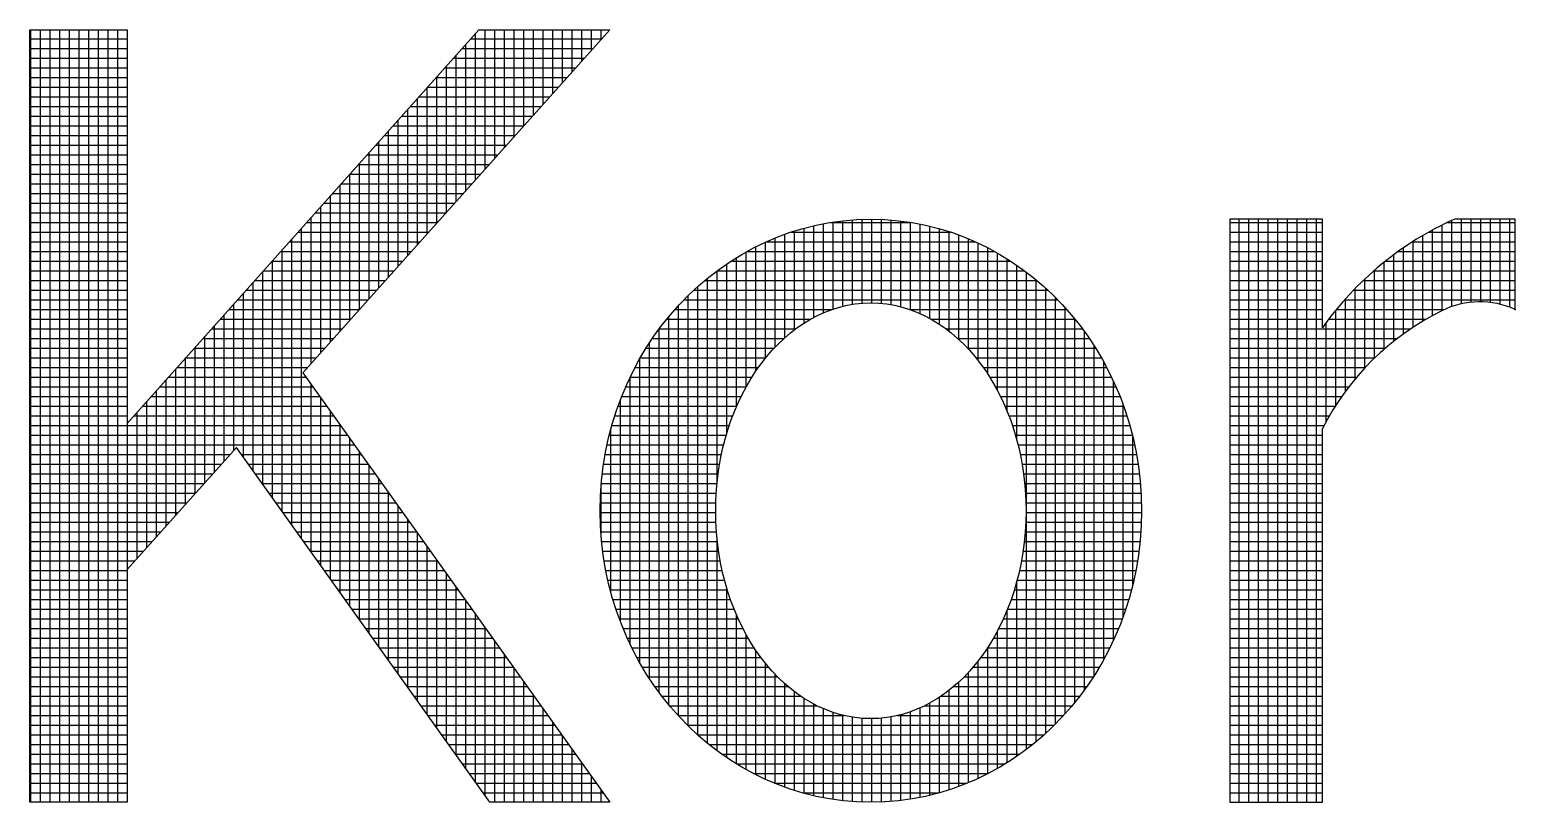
# Model space of a CAD drawing. Header units: inches. Extents: x 1131 to 1972, y 12 to 606.
# Drawn here: x 1835.673 to 1838.342, y 112.378 to 113.765 of the extents above; entities that cross this region are included whole.
import ezdxf

# ---------------------------------------------------------------- set-up
doc = ezdxf.new("R2010")
doc.units = ezdxf.units.IN
doc.header["$MEASUREMENT"] = 0
doc.layers.add('BG ÇÑ±¹Áö¿ª³\xad¹æ±â¼úÁÖ½ÄÈ¸»ç CI', color=7, linetype='Continuous')

msp = doc.modelspace()

# ---------------------------------------------------------------- linework, layer by layer
at = {"layer": 'BG ÇÑ±¹Áö¿ª³\xad¹æ±â¼úÁÖ½ÄÈ¸»ç CI', "color": 7, "linetype": 'Continuous', "lineweight": 25}
for p, q in [((1835.6729, 113.7652), (1835.8479, 113.7652)), ((1835.6729, 112.3777), (1835.6729, 113.7652)), ((1835.6751, 112.3777), (1835.6751, 113.7652)), ((1835.6924, 112.3777), (1835.6924, 113.7652)), ((1835.7098, 112.3777), (1835.7098, 113.7652)), ((1835.7272, 112.3777), (1835.7272, 113.7652)), ((1835.7445, 112.3777), (1835.7445, 113.7652)), ((1835.7619, 112.3777), (1835.7619, 113.7652)), ((1835.7793, 112.3777), (1835.7793, 113.7652)), ((1835.7966, 112.3777), (1835.7966, 113.7652)), ((1835.814, 112.3777), (1835.814, 113.7652)), ((1835.8313, 112.3777), (1835.8313, 113.7652)), ((1835.8479, 113.7652), (1835.8479, 113.0583)), ((1835.8479, 113.0583), (1836.4799, 113.7652)), ((1836.7148, 113.7652), (1836.1637, 113.1488)), ((1836.4738, 113.4957), (1836.4738, 113.7584)), ((1836.4799, 113.7652), (1836.7148, 113.7652)), ((1836.4912, 113.5152), (1836.4912, 113.7652)), ((1836.5086, 113.5346), (1836.5086, 113.7652)), ((1836.5259, 113.554), (1836.5259, 113.7652)), ((1836.5433, 113.5734), (1836.5433, 113.7652)), ((1836.5607, 113.5929), (1836.5607, 113.7652)), ((1836.578, 113.6123), (1836.578, 113.7652)), ((1836.5954, 113.6317), (1836.5954, 113.7652)), ((1836.6127, 113.6511), (1836.6127, 113.7652)), ((1836.6301, 113.6705), (1836.6301, 113.7652)), ((1836.6475, 113.69), (1836.6475, 113.7652)), ((1836.6648, 113.7094), (1836.6648, 113.7652)), ((1836.6822, 113.7288), (1836.6822, 113.7652)), ((1836.6996, 113.7482), (1836.6996, 113.7652)), ((1835.6729, 113.749), (1835.8479, 113.749)), ((1835.6729, 113.7316), (1835.8479, 113.7316)), ((1836.4499, 113.7316), (1836.6847, 113.7316)), ((1836.4565, 113.4763), (1836.4565, 113.739)), ((1836.4654, 113.749), (1836.7002, 113.749)), ((1835.6729, 113.7143), (1835.8479, 113.7143)), ((1835.6729, 113.6969), (1835.8479, 113.6969)), ((1836.4188, 113.6969), (1836.6537, 113.6969)), ((1836.4217, 113.4375), (1836.4217, 113.7002)), ((1836.4343, 113.7143), (1836.6692, 113.7143)), ((1836.4391, 113.4569), (1836.4391, 113.7196)), ((1835.6729, 113.6795), (1835.8479, 113.6795)), ((1836.4033, 113.6795), (1836.6381, 113.6795)), ((1836.4044, 113.418), (1836.4044, 113.6807)), ((1835.6729, 113.6622), (1835.8479, 113.6622)), ((1835.6729, 113.6448), (1835.8479, 113.6448)), ((1836.3722, 113.6448), (1836.6071, 113.6448)), ((1836.387, 113.3986), (1836.387, 113.6613)), ((1836.3878, 113.6622), (1836.6226, 113.6622)), ((1835.6729, 113.6274), (1835.8479, 113.6274)), ((1836.3523, 113.3598), (1836.3523, 113.6225)), ((1836.3567, 113.6274), (1836.5916, 113.6274)), ((1836.3696, 113.3792), (1836.3696, 113.6419)), ((1835.6729, 113.6101), (1835.8479, 113.6101)), ((1835.6729, 113.5927), (1835.8479, 113.5927)), ((1836.3257, 113.5927), (1836.5605, 113.5927)), ((1836.3349, 113.3404), (1836.3349, 113.603)), ((1836.3412, 113.6101), (1836.576, 113.6101)), ((1835.6729, 113.5753), (1835.8479, 113.5753)), ((1836.3002, 113.3015), (1836.3002, 113.5642)), ((1836.3102, 113.5753), (1836.545, 113.5753)), ((1836.3176, 113.3209), (1836.3176, 113.5836)), ((1835.6729, 113.558), (1835.8479, 113.558)), ((1835.6729, 113.5406), (1835.8479, 113.5406)), ((1836.2791, 113.5406), (1836.5139, 113.5406)), ((1836.2828, 113.2821), (1836.2828, 113.5448)), ((1836.2946, 113.558), (1836.5295, 113.558)), ((1835.6729, 113.5232), (1835.8479, 113.5232)), ((1836.2636, 113.5232), (1836.4984, 113.5232)), ((1836.2655, 113.2627), (1836.2655, 113.5253)), ((1835.6729, 113.5059), (1835.8479, 113.5059)), ((1835.6729, 113.4885), (1835.8479, 113.4885)), ((1836.2307, 113.2238), (1836.2307, 113.4865)), ((1836.2325, 113.4885), (1836.4674, 113.4885)), ((1836.2481, 113.5059), (1836.4829, 113.5059)), ((1836.2481, 113.2432), (1836.2481, 113.5059)), ((1835.6729, 113.4712), (1835.8479, 113.4712)), ((1836.2134, 113.2044), (1836.2134, 113.4671)), ((1836.217, 113.4712), (1836.4518, 113.4712)), ((1835.6729, 113.4538), (1835.8479, 113.4538)), ((1835.6729, 113.4364), (1835.8479, 113.4364)), ((1836.186, 113.4364), (1836.4208, 113.4364)), ((1836.196, 113.185), (1836.196, 113.4477)), ((1836.2015, 113.4538), (1836.4363, 113.4538)), ((1835.6729, 113.4191), (1835.8479, 113.4191)), ((1836.1613, 112.8511), (1836.1613, 113.4088)), ((1836.1704, 113.4191), (1836.4053, 113.4191)), ((1836.1786, 113.1656), (1836.1786, 113.4282)), ((1837.0469, 113.2263), (1837.0469, 113.4036)), ((1837.0642, 113.2384), (1837.0642, 113.4088)), ((1837.0816, 113.2485), (1837.0816, 113.4131)), ((1837.099, 113.2569), (1837.099, 113.4168)), ((1837.1117, 113.4191), (1837.2563, 113.4191)), ((1837.1163, 113.2635), (1837.1163, 113.4198)), ((1837.1337, 113.2685), (1837.1337, 113.4221)), ((1837.151, 113.272), (1837.151, 113.4237)), ((1837.1684, 113.2741), (1837.1684, 113.4246)), ((1837.1858, 113.2747), (1837.1858, 113.4249)), ((1837.2031, 113.2738), (1837.2031, 113.4245)), ((1837.2205, 113.2714), (1837.2205, 113.4234)), ((1837.2379, 113.2676), (1837.2379, 113.4217)), ((1837.2552, 113.2623), (1837.2552, 113.4192)), ((1837.2726, 113.2553), (1837.2726, 113.4161)), ((1837.29, 113.2466), (1837.29, 113.4123)), ((1837.3073, 113.2361), (1837.3073, 113.4078)), ((1837.3247, 113.2236), (1837.3247, 113.4025)), ((1837.8289, 113.4252), (1837.8289, 112.3777)), ((1837.9954, 113.4252), (1837.8289, 113.4252)), ((1837.8289, 113.4191), (1837.9954, 113.4191)), ((1837.8456, 112.3777), (1837.8456, 113.4252)), ((1837.863, 112.3777), (1837.863, 113.4252)), ((1837.8804, 112.3777), (1837.8804, 113.4252)), ((1837.8977, 112.3777), (1837.8977, 113.4252)), ((1837.9151, 112.3777), (1837.9151, 113.4252)), ((1837.9324, 112.3777), (1837.9324, 113.4252)), ((1837.9498, 112.3777), (1837.9498, 113.4252)), ((1837.9672, 112.3777), (1837.9672, 113.4252)), ((1837.9845, 112.3777), (1837.9845, 113.4252)), ((1837.9954, 113.23), (1837.9954, 113.4252)), ((1838.1929, 113.2517), (1838.1929, 113.4054)), ((1838.2103, 113.2607), (1838.2103, 113.4144)), ((1838.2199, 113.4191), (1838.3418, 113.4191)), ((1838.2276, 113.2679), (1838.2276, 113.4226)), ((1838.3418, 113.4252), (1838.2333, 113.4252)), ((1838.245, 113.2728), (1838.245, 113.4252)), ((1838.2624, 113.2756), (1838.2624, 113.4252)), ((1838.2797, 113.2764), (1838.2797, 113.4252)), ((1838.2971, 113.2753), (1838.2971, 113.4252)), ((1838.3145, 113.2721), (1838.3145, 113.4252)), ((1838.3318, 113.2668), (1838.3318, 113.4252)), ((1838.3418, 113.2627), (1838.3418, 113.4252)), ((1835.6729, 113.4017), (1835.8479, 113.4017)), ((1835.6729, 113.3843), (1835.8479, 113.3843)), ((1836.1394, 113.3843), (1836.3742, 113.3843)), ((1836.1439, 112.8754), (1836.1439, 113.3894)), ((1836.1549, 113.4017), (1836.3898, 113.4017)), ((1836.9948, 113.1754), (1836.9948, 113.3836)), ((1836.9963, 113.3843), (1837.3717, 113.3843)), ((1837.0121, 113.1952), (1837.0121, 113.3911)), ((1837.0295, 113.2121), (1837.0295, 113.3978)), ((1837.0409, 113.4017), (1837.3271, 113.4017)), ((1837.3421, 113.2088), (1837.3421, 113.3965)), ((1837.3594, 113.1915), (1837.3594, 113.3896)), ((1837.3768, 113.171), (1837.3768, 113.382)), ((1837.8289, 113.4017), (1837.9954, 113.4017)), ((1837.8289, 113.3843), (1837.9954, 113.3843)), ((1838.1571, 113.3843), (1838.3418, 113.3843)), ((1838.1582, 113.2309), (1838.1582, 113.385)), ((1838.1756, 113.2418), (1838.1756, 113.3956)), ((1838.1862, 113.4017), (1838.3418, 113.4017)), ((1835.6729, 113.367), (1835.8479, 113.367)), ((1835.6729, 113.3496), (1835.8479, 113.3496)), ((1836.1083, 113.3496), (1836.3432, 113.3496)), ((1836.1092, 112.9239), (1836.1092, 113.3505)), ((1836.1239, 113.367), (1836.3587, 113.367)), ((1836.1265, 112.8997), (1836.1265, 113.37)), ((1836.9327, 113.3496), (1837.4353, 113.3496)), ((1836.9427, 113.0882), (1836.9427, 113.3559)), ((1836.96, 113.1236), (1836.96, 113.3661)), ((1836.9616, 113.367), (1837.4064, 113.367)), ((1836.9774, 113.1519), (1836.9774, 113.3753)), ((1837.3942, 113.1466), (1837.3942, 113.3735)), ((1837.4115, 113.117), (1837.4115, 113.3641)), ((1837.4289, 113.0797), (1837.4289, 113.3537)), ((1837.8289, 113.367), (1837.9954, 113.367)), ((1837.8289, 113.3496), (1837.9954, 113.3496)), ((1838.1083, 113.3496), (1838.3418, 113.3496)), ((1838.1235, 113.2057), (1838.1235, 113.3612)), ((1838.1313, 113.367), (1838.3418, 113.367)), ((1838.1408, 113.2189), (1838.1408, 113.3736)), ((1835.6729, 113.3322), (1835.8479, 113.3322)), ((1836.0918, 112.9482), (1836.0918, 113.3311)), ((1836.0928, 113.3322), (1836.3277, 113.3322)), ((1836.9077, 113.3322), (1837.4603, 113.3322)), ((1836.9079, 112.9531), (1836.9079, 113.3324)), ((1836.9253, 113.0404), (1836.9253, 113.3447)), ((1837.4462, 113.0279), (1837.4462, 113.3423)), ((1837.4636, 112.4728), (1837.4636, 113.3297)), ((1837.8289, 113.3322), (1837.9954, 113.3322)), ((1838.0875, 113.3322), (1838.3418, 113.3322)), ((1838.0887, 113.1752), (1838.0887, 113.3333)), ((1838.1061, 113.1912), (1838.1061, 113.3478)), ((1835.6729, 113.3149), (1835.8479, 113.3149)), ((1835.6729, 113.2975), (1835.8479, 113.2975)), ((1836.0618, 113.2975), (1836.2966, 113.2975)), ((1836.0744, 112.9725), (1836.0744, 113.3117)), ((1836.0773, 113.3149), (1836.3121, 113.3149)), ((1836.866, 113.2975), (1837.502, 113.2975)), ((1836.8732, 112.4985), (1836.8732, 113.3041)), ((1836.8857, 113.3149), (1837.4823, 113.3149)), ((1836.8906, 112.4837), (1836.8906, 113.3189)), ((1837.481, 112.4866), (1837.481, 113.316)), ((1837.4983, 112.5017), (1837.4983, 113.3009)), ((1837.8289, 113.3149), (1837.9954, 113.3149)), ((1837.8289, 113.2975), (1837.9954, 113.2975)), ((1838.0511, 113.2975), (1838.3418, 113.2975)), ((1838.054, 113.1378), (1838.054, 113.3005)), ((1838.0685, 113.3149), (1838.3418, 113.3149)), ((1838.0714, 113.1575), (1838.0714, 113.3176)), ((1835.6729, 113.2801), (1835.8479, 113.2801)), ((1836.0397, 113.0102), (1836.0397, 113.2728)), ((1836.0462, 113.2801), (1836.2811, 113.2801)), ((1836.0571, 112.9968), (1836.0571, 113.2923)), ((1836.8385, 112.5327), (1836.8385, 113.2699)), ((1836.8482, 113.2801), (1837.5198, 113.2801)), ((1836.8559, 112.5148), (1836.8559, 113.2878)), ((1837.5157, 112.5183), (1837.5157, 113.2843)), ((1837.8289, 113.2801), (1837.9954, 113.2801)), ((1838.0351, 113.2801), (1838.3418, 113.2801)), ((1838.0366, 113.1157), (1838.0366, 113.2819)), ((1835.6729, 113.2628), (1835.8479, 113.2628)), ((1835.6729, 113.2454), (1835.8479, 113.2454)), ((1836.0152, 113.2454), (1836.25, 113.2454)), ((1836.0224, 112.9907), (1836.0224, 113.2534)), ((1836.0307, 113.2628), (1836.2656, 113.2628)), ((1836.8174, 113.2454), (1837.0759, 113.2454)), ((1836.8211, 112.5526), (1836.8211, 113.25)), ((1836.8321, 113.2628), (1837.1142, 113.2628)), ((1837.2538, 113.2628), (1837.5359, 113.2628)), ((1837.2922, 113.2454), (1837.5506, 113.2454)), ((1837.5331, 112.5366), (1837.5331, 113.266)), ((1837.5504, 112.5569), (1837.5504, 113.2457)), ((1837.8289, 113.2628), (1837.9954, 113.2628)), ((1837.8289, 113.2454), (1837.9954, 113.2454)), ((1838.0067, 113.2454), (1838.1816, 113.2454)), ((1838.0193, 113.0905), (1838.0193, 113.2615)), ((1838.0203, 113.2628), (1838.2146, 113.2628)), ((1835.6729, 113.228), (1835.8479, 113.228)), ((1835.9997, 113.228), (1836.2345, 113.228)), ((1836.005, 112.9713), (1836.005, 113.234)), ((1836.8038, 112.5747), (1836.8038, 113.2279)), ((1836.8039, 113.228), (1837.0491, 113.228)), ((1837.3189, 113.228), (1837.5641, 113.228)), ((1837.5678, 112.5796), (1837.5678, 113.223)), ((1837.8289, 113.228), (1838.1539, 113.228)), ((1838.0019, 113.0613), (1838.0019, 113.239)), ((1835.6729, 113.2107), (1835.8479, 113.2107)), ((1835.6729, 113.1933), (1835.8479, 113.1933)), ((1835.9686, 113.1933), (1836.2035, 113.1933)), ((1835.9703, 112.9325), (1835.9703, 113.1952)), ((1835.9841, 113.2107), (1836.219, 113.2107)), ((1835.9876, 112.9519), (1835.9876, 113.2146)), ((1836.7802, 113.1933), (1837.0103, 113.1933)), ((1836.7864, 112.5996), (1836.7864, 113.203)), ((1836.7916, 113.2107), (1837.028, 113.2107)), ((1837.34, 113.2107), (1837.5764, 113.2107)), ((1837.3577, 113.1933), (1837.5878, 113.1933)), ((1837.5852, 112.6051), (1837.5852, 113.1975)), ((1837.8289, 113.2107), (1838.1298, 113.2107)), ((1837.8289, 113.1933), (1838.1085, 113.1933)), ((1835.6729, 113.176), (1835.8479, 113.176)), ((1835.9529, 112.9131), (1835.9529, 113.1757)), ((1835.9531, 113.176), (1836.1879, 113.176)), ((1836.769, 112.6281), (1836.769, 113.1745)), ((1836.7698, 113.176), (1836.9952, 113.176)), ((1837.3728, 113.176), (1837.5982, 113.176)), ((1837.6025, 112.6344), (1837.6025, 113.1682)), ((1837.8289, 113.176), (1838.0895, 113.176)), ((1835.6729, 113.1586), (1835.8479, 113.1586)), ((1835.6729, 113.1412), (1835.8479, 113.1412)), ((1835.9182, 112.8742), (1835.9182, 113.1369)), ((1835.922, 113.1412), (1836.1691, 113.1412)), ((1835.9355, 112.8936), (1835.9355, 113.1563)), ((1835.9376, 113.1586), (1836.1724, 113.1586)), ((1836.1637, 113.1488), (1836.7148, 112.3777)), ((1836.7516, 113.1412), (1836.9704, 113.1412)), ((1836.7517, 112.6613), (1836.7517, 113.1413)), ((1836.7603, 113.1586), (1836.982, 113.1586)), ((1837.386, 113.1586), (1837.6077, 113.1586)), ((1837.3976, 113.1412), (1837.6164, 113.1412)), ((1837.8289, 113.1586), (1838.0724, 113.1586)), ((1837.8289, 113.1412), (1838.0569, 113.1412)), ((1835.6729, 113.1239), (1835.8479, 113.1239)), ((1835.9008, 112.8548), (1835.9008, 113.1175)), ((1835.9065, 113.1239), (1836.1815, 113.1239)), ((1836.1786, 112.8268), (1836.1786, 113.1279)), ((1836.7437, 113.1239), (1836.9602, 113.1239)), ((1837.4078, 113.1239), (1837.6243, 113.1239)), ((1837.6199, 112.6688), (1837.6199, 113.1338)), ((1837.8289, 113.1239), (1838.0428, 113.1239)), ((1835.6729, 113.1065), (1835.8479, 113.1065)), ((1835.6729, 113.0891), (1835.8479, 113.0891)), ((1835.8755, 113.0891), (1836.2063, 113.0891)), ((1835.8834, 112.8354), (1835.8834, 113.098)), ((1835.891, 113.1065), (1836.1939, 113.1065)), ((1836.196, 112.8025), (1836.196, 113.1036)), ((1836.7299, 113.0891), (1836.9431, 113.0891)), ((1836.7343, 112.7016), (1836.7343, 113.101)), ((1836.7365, 113.1065), (1836.9511, 113.1065)), ((1837.4169, 113.1065), (1837.6315, 113.1065)), ((1837.4249, 113.0891), (1837.6381, 113.0891)), ((1837.6373, 112.7112), (1837.6373, 113.0914)), ((1837.8289, 113.1065), (1838.03, 113.1065)), ((1837.8289, 113.0891), (1838.0184, 113.0891)), ((1835.6729, 113.0718), (1835.8479, 113.0718)), ((1835.8487, 112.7965), (1835.8487, 113.0592)), ((1835.8599, 113.0718), (1836.2187, 113.0718)), ((1835.8661, 112.8159), (1835.8661, 113.0786)), ((1836.2134, 112.7782), (1836.2134, 113.0793)), ((1836.724, 113.0718), (1836.936, 113.0718)), ((1837.432, 113.0718), (1837.644, 113.0718)), ((1837.8289, 113.0718), (1838.0078, 113.0718)), ((1835.6729, 113.0544), (1836.2311, 113.0544)), ((1835.6729, 113.037), (1836.2435, 113.037)), ((1836.2307, 112.7539), (1836.2307, 113.055)), ((1836.2481, 112.7296), (1836.2481, 113.0307)), ((1836.7142, 113.037), (1836.9243, 113.037)), ((1836.7169, 112.7549), (1836.7169, 113.0477)), ((1836.7188, 113.0544), (1836.9298, 113.0544)), ((1837.4382, 113.0544), (1837.6492, 113.0544)), ((1837.4437, 113.037), (1837.6538, 113.037)), ((1837.6546, 112.7687), (1837.6546, 113.0338)), ((1837.8289, 113.0544), (1837.9982, 113.0544)), ((1837.8289, 113.037), (1837.9954, 113.037)), ((1837.9954, 112.3777), (1837.9954, 113.0491)), ((1835.6729, 113.0197), (1836.256, 113.0197)), ((1835.6729, 113.0023), (1836.0327, 113.0023)), ((1836.0441, 113.015), (1835.8479, 112.7956)), ((1836.4996, 112.3777), (1836.0441, 113.015)), ((1836.0532, 113.0023), (1836.2684, 113.0023)), ((1836.2655, 112.7053), (1836.2655, 113.0064)), ((1836.7067, 113.0023), (1836.9156, 113.0023)), ((1836.7101, 113.0197), (1836.9196, 113.0197)), ((1837.4484, 113.0197), (1837.6579, 113.0197)), ((1837.4524, 113.0023), (1837.6613, 113.0023)), ((1837.8289, 113.0197), (1837.9954, 113.0197)), ((1837.8289, 113.0023), (1837.9954, 113.0023)), ((1835.6729, 112.9849), (1836.0172, 112.9849)), ((1836.0656, 112.9849), (1836.2808, 112.9849)), ((1836.2828, 112.681), (1836.2828, 112.9821)), ((1836.7038, 112.9849), (1836.9123, 112.9849)), ((1837.4557, 112.9849), (1837.6642, 112.9849)), ((1837.8289, 112.9849), (1837.9954, 112.9849)), ((1835.6729, 112.9676), (1836.0016, 112.9676)), ((1835.6729, 112.9502), (1835.9861, 112.9502)), ((1836.078, 112.9676), (1836.2932, 112.9676)), ((1836.0904, 112.9502), (1836.3056, 112.9502)), ((1836.3002, 112.6567), (1836.3002, 112.9578)), ((1836.6996, 112.8535), (1836.6996, 112.9491)), ((1836.6997, 112.9502), (1836.9076, 112.9502)), ((1836.7015, 112.9676), (1836.9097, 112.9676)), ((1837.4583, 112.9676), (1837.6666, 112.9676)), ((1837.4604, 112.9502), (1837.6683, 112.9502)), ((1837.8289, 112.9676), (1837.9954, 112.9676)), ((1837.8289, 112.9502), (1837.9954, 112.9502)), ((1835.6729, 112.9329), (1835.9706, 112.9329)), ((1836.1028, 112.9329), (1836.318, 112.9329)), ((1836.3176, 112.6324), (1836.3176, 112.9335)), ((1836.6984, 112.9329), (1836.9062, 112.9329)), ((1837.4618, 112.9329), (1837.6696, 112.9329)), ((1837.8289, 112.9329), (1837.9954, 112.9329)), ((1835.6729, 112.9155), (1835.9551, 112.9155)), ((1835.6729, 112.8981), (1835.9395, 112.8981)), ((1836.1152, 112.9155), (1836.3304, 112.9155)), ((1836.1276, 112.8981), (1836.3428, 112.8981)), ((1836.3349, 112.6081), (1836.3349, 112.9092)), ((1836.6975, 112.8981), (1836.9053, 112.8981)), ((1836.6977, 112.9155), (1836.9054, 112.9155)), ((1837.4626, 112.9155), (1837.6703, 112.9155)), ((1837.4627, 112.8981), (1837.6705, 112.8981)), ((1837.8289, 112.9155), (1837.9954, 112.9155)), ((1837.8289, 112.8981), (1837.9954, 112.8981)), ((1835.6729, 112.8808), (1835.924, 112.8808)), ((1836.14, 112.8808), (1836.3552, 112.8808)), ((1836.3523, 112.5838), (1836.3523, 112.8849)), ((1836.6979, 112.8808), (1836.9057, 112.8808)), ((1837.4623, 112.8808), (1837.6701, 112.8808)), ((1837.8289, 112.8808), (1837.9954, 112.8808)), ((1835.6729, 112.8634), (1835.9085, 112.8634)), ((1835.6729, 112.846), (1835.893, 112.846)), ((1836.1525, 112.8634), (1836.3677, 112.8634)), ((1836.1649, 112.846), (1836.3801, 112.846)), ((1836.3696, 112.5595), (1836.3696, 112.8606)), ((1836.6988, 112.8634), (1836.9067, 112.8634)), ((1836.7003, 112.846), (1836.9083, 112.846)), ((1836.9079, 112.4702), (1836.9079, 112.8495)), ((1837.4597, 112.846), (1837.6677, 112.846)), ((1837.4613, 112.8634), (1837.6692, 112.8634)), ((1837.8289, 112.8634), (1837.9954, 112.8634)), ((1837.8289, 112.846), (1837.9954, 112.846)), ((1835.6729, 112.8287), (1835.8775, 112.8287)), ((1836.1773, 112.8287), (1836.3925, 112.8287)), ((1836.387, 112.5352), (1836.387, 112.8363)), ((1836.7022, 112.8287), (1836.9106, 112.8287)), ((1837.4574, 112.8287), (1837.6658, 112.8287)), ((1837.8289, 112.8287), (1837.9954, 112.8287)), ((1835.6729, 112.8113), (1835.8619, 112.8113)), ((1835.6729, 112.7939), (1835.8479, 112.7939)), ((1835.8479, 112.7956), (1835.8479, 112.3777)), ((1836.1897, 112.8113), (1836.4049, 112.8113)), ((1836.2021, 112.7939), (1836.4173, 112.7939)), ((1836.4044, 112.5109), (1836.4044, 112.812)), ((1836.7048, 112.8113), (1836.9135, 112.8113)), ((1836.7079, 112.7939), (1836.917, 112.7939)), ((1837.451, 112.7939), (1837.6601, 112.7939)), ((1837.4545, 112.8113), (1837.6632, 112.8113)), ((1837.8289, 112.8113), (1837.9954, 112.8113)), ((1837.8289, 112.7939), (1837.9954, 112.7939)), ((1835.6729, 112.7766), (1835.8479, 112.7766)), ((1836.2145, 112.7766), (1836.4297, 112.7766)), ((1836.4217, 112.4866), (1836.4217, 112.7877)), ((1836.4391, 112.4623), (1836.4391, 112.7634)), ((1836.7115, 112.7766), (1836.9213, 112.7766)), ((1836.9253, 112.4579), (1836.9253, 112.7622)), ((1837.4462, 112.4603), (1837.4462, 112.7747)), ((1837.4467, 112.7766), (1837.6565, 112.7766)), ((1837.8289, 112.7766), (1837.9954, 112.7766)), ((1835.6729, 112.7592), (1835.8479, 112.7592)), ((1835.6729, 112.7418), (1835.8479, 112.7418)), ((1836.2269, 112.7592), (1836.4421, 112.7592)), ((1836.2393, 112.7418), (1836.4545, 112.7418)), ((1836.4565, 112.438), (1836.4565, 112.7391)), ((1836.7158, 112.7592), (1836.9262, 112.7592)), ((1836.7206, 112.7418), (1836.9319, 112.7418)), ((1837.4361, 112.7418), (1837.6474, 112.7418)), ((1837.4418, 112.7592), (1837.6522, 112.7592)), ((1837.8289, 112.7592), (1837.9954, 112.7592)), ((1837.8289, 112.7418), (1837.9954, 112.7418)), ((1835.6729, 112.7245), (1835.8479, 112.7245)), ((1836.2517, 112.7245), (1836.4669, 112.7245)), ((1836.4738, 112.4137), (1836.4738, 112.7148)), ((1836.7261, 112.7245), (1836.9385, 112.7245)), ((1836.9427, 112.4467), (1836.9427, 112.7144)), ((1837.4289, 112.4489), (1837.4289, 112.7229)), ((1837.4295, 112.7245), (1837.6419, 112.7245)), ((1837.8289, 112.7245), (1837.9954, 112.7245)), ((1835.6729, 112.7071), (1835.8479, 112.7071)), ((1835.6729, 112.6897), (1835.8479, 112.6897)), ((1836.2642, 112.7071), (1836.4794, 112.7071)), ((1836.2766, 112.6897), (1836.4918, 112.6897)), ((1836.4912, 112.3894), (1836.4912, 112.6905)), ((1836.7322, 112.7071), (1836.9459, 112.7071)), ((1836.739, 112.6897), (1836.9543, 112.6897)), ((1837.4115, 112.4385), (1837.4115, 112.6856)), ((1837.4137, 112.6897), (1837.629, 112.6897)), ((1837.4221, 112.7071), (1837.6358, 112.7071)), ((1837.8289, 112.7071), (1837.9954, 112.7071)), ((1837.8289, 112.6897), (1837.9954, 112.6897)), ((1835.6729, 112.6724), (1835.8479, 112.6724)), ((1836.289, 112.6724), (1836.5042, 112.6724)), ((1836.5086, 112.3777), (1836.5086, 112.6662)), ((1836.7465, 112.6724), (1836.9638, 112.6724)), ((1836.96, 112.4365), (1836.96, 112.679)), ((1837.3942, 112.4291), (1837.3942, 112.656)), ((1837.4042, 112.6724), (1837.6215, 112.6724)), ((1837.8289, 112.6724), (1837.9954, 112.6724)), ((1835.6729, 112.655), (1835.8479, 112.655)), ((1835.6729, 112.6377), (1835.8479, 112.6377)), ((1836.3014, 112.655), (1836.5166, 112.655)), ((1836.3138, 112.6377), (1836.529, 112.6377)), ((1836.5259, 112.3777), (1836.5259, 112.6419)), ((1836.7547, 112.655), (1836.9745, 112.655)), ((1836.7637, 112.6377), (1836.9866, 112.6377)), ((1836.9774, 112.4273), (1836.9774, 112.6506)), ((1837.3768, 112.4206), (1837.3768, 112.6316)), ((1837.3814, 112.6377), (1837.6043, 112.6377)), ((1837.3935, 112.655), (1837.6133, 112.655)), ((1837.8289, 112.655), (1837.9954, 112.655)), ((1837.8289, 112.6377), (1837.9954, 112.6377)), ((1835.6729, 112.6203), (1835.8479, 112.6203)), ((1835.6729, 112.6029), (1835.8479, 112.6029)), ((1836.3262, 112.6203), (1836.5414, 112.6203)), ((1836.3386, 112.6029), (1836.5538, 112.6029)), ((1836.5433, 112.3777), (1836.5433, 112.6177)), ((1836.7735, 112.6203), (1837.0005, 112.6203)), ((1836.7843, 112.6029), (1837.0164, 112.6029)), ((1836.9948, 112.419), (1836.9948, 112.6271)), ((1837.0121, 112.4115), (1837.0121, 112.6073)), ((1837.3516, 112.6029), (1837.5837, 112.6029)), ((1837.3594, 112.4129), (1837.3594, 112.6111)), ((1837.3675, 112.6203), (1837.5945, 112.6203)), ((1837.8289, 112.6203), (1837.9954, 112.6203)), ((1837.8289, 112.6029), (1837.9954, 112.6029)), ((1835.6729, 112.5856), (1835.8479, 112.5856)), ((1836.351, 112.5856), (1836.5662, 112.5856)), ((1836.5607, 112.3777), (1836.5607, 112.5934)), ((1836.7959, 112.5856), (1837.0352, 112.5856)), ((1837.0295, 112.4048), (1837.0295, 112.5905)), ((1837.0469, 112.399), (1837.0469, 112.5762)), ((1837.3247, 112.4001), (1837.3247, 112.579)), ((1837.3328, 112.5856), (1837.5721, 112.5856)), ((1837.3421, 112.4061), (1837.3421, 112.5937)), ((1837.8289, 112.5856), (1837.9954, 112.5856)), ((1835.6729, 112.5682), (1835.8479, 112.5682)), ((1835.6729, 112.5508), (1835.8479, 112.5508)), ((1836.3634, 112.5682), (1836.5786, 112.5682)), ((1836.3759, 112.5508), (1836.591, 112.5508)), ((1836.578, 112.3777), (1836.578, 112.5691)), ((1836.8087, 112.5682), (1837.0581, 112.5682)), ((1836.8226, 112.5508), (1837.0879, 112.5508)), ((1837.0642, 112.3938), (1837.0642, 112.5642)), ((1837.0816, 112.3895), (1837.0816, 112.554)), ((1837.2801, 112.5508), (1837.5454, 112.5508)), ((1837.29, 112.3903), (1837.29, 112.556)), ((1837.3073, 112.3948), (1837.3073, 112.5665)), ((1837.3099, 112.5682), (1837.5593, 112.5682)), ((1837.8289, 112.5682), (1837.9954, 112.5682)), ((1837.8289, 112.5508), (1837.9954, 112.5508)), ((1835.6729, 112.5335), (1835.8479, 112.5335)), ((1836.3883, 112.5335), (1836.6035, 112.5335)), ((1836.5954, 112.3777), (1836.5954, 112.5448)), ((1836.8378, 112.5335), (1837.1362, 112.5335)), ((1837.099, 112.3858), (1837.099, 112.5457)), ((1837.1163, 112.3828), (1837.1163, 112.5391)), ((1837.1337, 112.3805), (1837.1337, 112.5341)), ((1837.151, 112.3789), (1837.151, 112.5305)), ((1837.1684, 112.378), (1837.1684, 112.5285)), ((1837.1858, 112.3777), (1837.1858, 112.5279)), ((1837.2031, 112.3781), (1837.2031, 112.5288)), ((1837.2205, 112.3792), (1837.2205, 112.5311)), ((1837.2318, 112.5335), (1837.5302, 112.5335)), ((1837.2379, 112.3809), (1837.2379, 112.535)), ((1837.2552, 112.3834), (1837.2552, 112.5403)), ((1837.2726, 112.3865), (1837.2726, 112.5473)), ((1837.8289, 112.5335), (1837.9954, 112.5335)), ((1835.6729, 112.5161), (1835.8479, 112.5161)), ((1835.6729, 112.4987), (1835.8479, 112.4987)), ((1836.4007, 112.5161), (1836.6159, 112.5161)), ((1836.4131, 112.4987), (1836.6283, 112.4987)), ((1836.6127, 112.3777), (1836.6127, 112.5205)), ((1836.6301, 112.3777), (1836.6301, 112.4962)), ((1836.8545, 112.5161), (1837.5135, 112.5161)), ((1836.8729, 112.4987), (1837.4951, 112.4987)), ((1837.8289, 112.5161), (1837.9954, 112.5161)), ((1837.8289, 112.4987), (1837.9954, 112.4987)), ((1835.6729, 112.4814), (1835.8479, 112.4814)), ((1836.4255, 112.4814), (1836.6407, 112.4814)), ((1836.6475, 112.3777), (1836.6475, 112.4719)), ((1836.8934, 112.4814), (1837.4746, 112.4814)), ((1837.8289, 112.4814), (1837.9954, 112.4814)), ((1835.6729, 112.464), (1835.8479, 112.464)), ((1835.6729, 112.4466), (1835.8479, 112.4466)), ((1836.4379, 112.464), (1836.6531, 112.464)), ((1836.4503, 112.4466), (1836.6655, 112.4466)), ((1836.6648, 112.3777), (1836.6648, 112.4476)), ((1836.9165, 112.464), (1837.4515, 112.464)), ((1836.9427, 112.4466), (1837.4253, 112.4466)), ((1837.8289, 112.464), (1837.9954, 112.464)), ((1837.8289, 112.4466), (1837.9954, 112.4466)), ((1835.6729, 112.4293), (1835.8479, 112.4293)), ((1836.4627, 112.4293), (1836.6779, 112.4293)), ((1836.6822, 112.3777), (1836.6822, 112.4233)), ((1836.9735, 112.4293), (1837.3945, 112.4293)), ((1837.8289, 112.4293), (1837.9954, 112.4293)), ((1835.6729, 112.4119), (1835.8479, 112.4119)), ((1835.6729, 112.3946), (1835.8479, 112.3946)), ((1836.4751, 112.4119), (1836.6903, 112.4119)), ((1836.4875, 112.3946), (1836.7027, 112.3946)), ((1836.6996, 112.3777), (1836.6996, 112.399)), ((1837.0111, 112.4119), (1837.3569, 112.4119)), ((1837.0616, 112.3946), (1837.3064, 112.3946)), ((1837.8289, 112.4119), (1837.9954, 112.4119)), ((1837.8289, 112.3946), (1837.9954, 112.3946)), ((1835.8479, 112.3777), (1835.6729, 112.3777)), ((1836.7148, 112.3777), (1836.4996, 112.3777)), ((1837.8289, 112.3777), (1837.9954, 112.3777))]:
    msp.add_line(p, q, dxfattribs=at)
for centre, radius, start, end in [((1838.4662, 112.8988), 0.5756, 113.87, 144.8809), ((1838.2782, 113.1218), 0.1547, 65.7198, 116.2531), ((1838.4212, 112.8317), 0.4781, 116.2531, 152.9592)]:
    msp.add_arc(centre, radius, start, end, dxfattribs=at)
for major_axis, ratio in [((0, 0.5236), 0.929113), ((0, -0.3734), 0.746606)]:
    msp.add_ellipse((1837.184, 112.9013), major_axis=major_axis, ratio=ratio, dxfattribs=at)
msp.add_point((1838.3417, 113.2628), dxfattribs=at)

doc.saveas('drawing.dxf')
